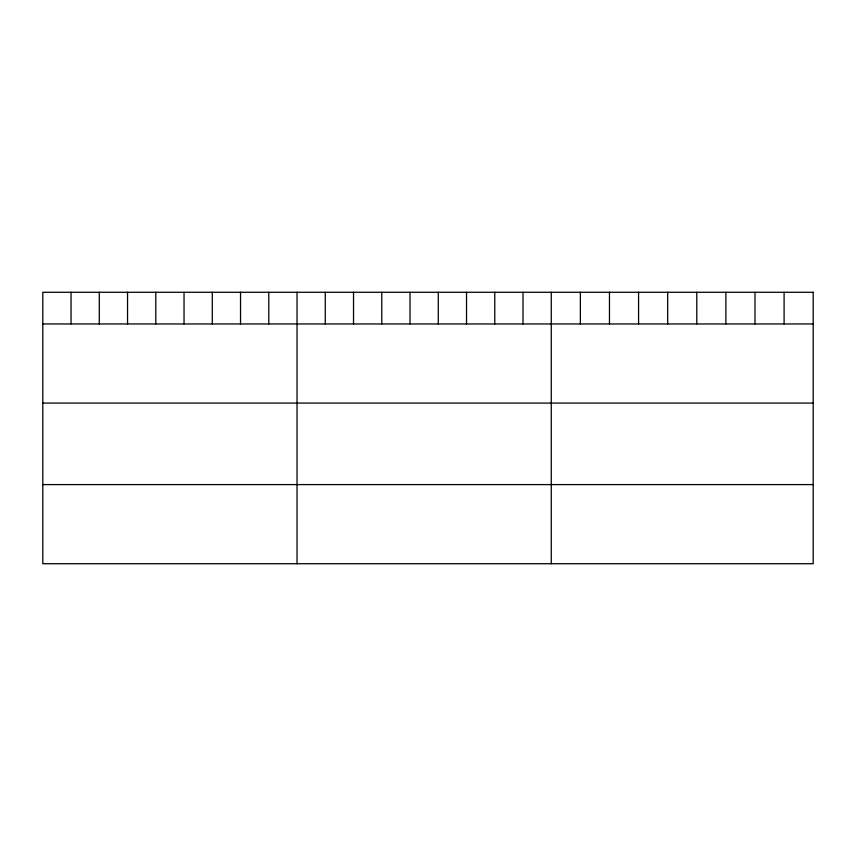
<?xml version="1.0" encoding="UTF-8"?>
<svg xmlns="http://www.w3.org/2000/svg" width="856" height="856" viewBox="0 0 856 856"><rect width="100%" height="100%" fill="white"/><g stroke="black" fill="none" stroke-linecap="round" stroke-linejoin="round"><path stroke-width="1.28" d="M42.8 323.953L813.2 323.953M42.8 403.08L813.2 403.08M42.8 484.592L813.2 484.592M784.096 292.281L784.096 323.953M754.992 292.281L754.992 323.953M725.888 292.281L725.888 323.953M696.784 292.281L696.784 323.953M667.68 292.281L667.68 323.953M638.576 292.281L638.576 323.953M609.472 292.281L609.472 323.953M580.368 292.281L580.368 323.953M551.264 292.281L551.264 563.719M523.016 292.281L523.016 323.953M494.768 292.281L494.768 323.953M466.52 292.281L466.52 323.953M438.272 292.281L438.272 323.953M410.024 292.281L410.024 323.953M381.776 292.281L381.776 323.953M353.528 292.281L353.528 323.953M325.28 292.281L325.28 323.953M297.032 292.281L297.032 563.719M268.784 292.281L268.784 323.953M240.536 292.281L240.536 323.953M212.288 292.281L212.288 323.953M184.04 292.281L184.04 323.953M155.792 292.281L155.792 323.953M127.544 292.281L127.544 323.953M99.296 292.281L99.296 323.953M71.048 292.281L71.048 323.953M813.2 292.281L42.8 292.281L42.8 563.719L813.2 563.719L813.2 292.281"/></g></svg>
